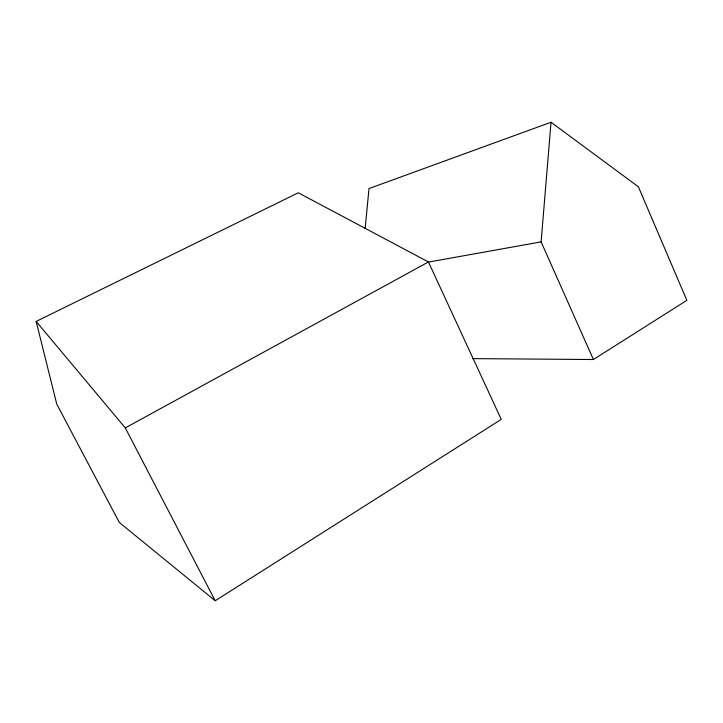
<?xml version="1.0" encoding="UTF-8"?>
<svg xmlns="http://www.w3.org/2000/svg" width="723" height="723" viewBox="0 0 723 723"><rect width="100%" height="100%" fill="white"/><g stroke="black" fill="none" stroke-linecap="round" stroke-linejoin="round"><path stroke-width="1.08" d="M551.025 122.25L638.409 186.814L686.85 300.334L593.411 359.521L541.12 241.88L551.025 122.25L369.001 188.576L365.142 228.631M215.21 600.75L501.247 419.385L428.441 261.97L298.292 192.788L36.15 321.428L56.765 404.13L119.313 522.449L215.21 600.75L125.296 427.899L36.15 321.428M125.296 427.899L428.441 261.97M428.251 262.133L541.12 241.88M472.67 358.626L593.411 359.521"/></g></svg>
